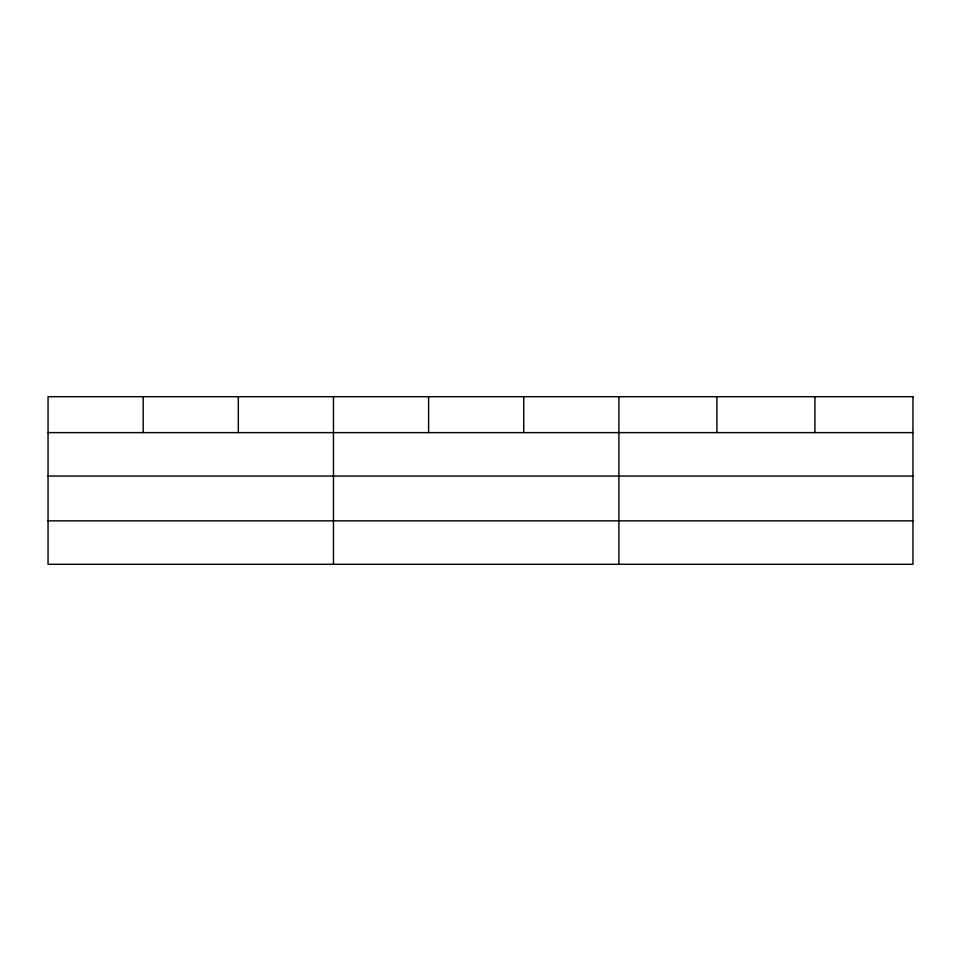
<?xml version="1.0" encoding="UTF-8"?>
<svg xmlns="http://www.w3.org/2000/svg" width="961" height="961" viewBox="0 0 961 961"><rect width="100%" height="100%" fill="white"/><g stroke="black" fill="none" stroke-linecap="round" stroke-linejoin="round"><path stroke-width="1.44" d="M48.05 432.618L912.95 432.618M48.05 476.067L912.95 476.067M48.05 520.85L912.95 520.85M814.928 396.701L814.928 432.618M716.906 396.701L716.906 432.618M618.884 396.701L618.884 564.299M523.745 396.701L523.745 432.618M428.606 396.701L428.606 432.618M333.467 396.701L333.467 564.299M238.328 396.701L238.328 432.618M143.189 396.701L143.189 432.618M912.95 396.701L48.05 396.701L48.05 564.299L912.95 564.299L912.95 396.701"/></g></svg>
